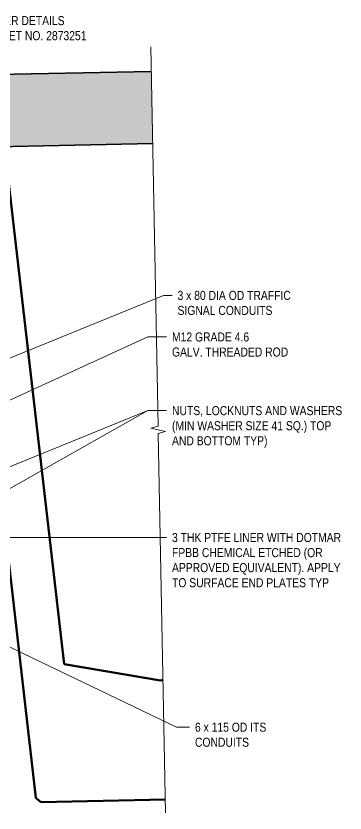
# Model space of a CAD drawing. Header units: metres. Extents: x 0.2 to 14.6, y -2.3 to 5.5.
# Drawn here: x 3.853 to 4.764, y 3.299 to 5.505 of the extents above; entities that cross this region are included whole.
import ezdxf

# ---------------------------------------------------------------- set-up
doc = ezdxf.new("R2010")
doc.units = ezdxf.units.M
for name, color, linetype, lineweight in [('A-DETL', 7, 'Continuous', 13), ('A-DETL-GENF', 7, 'Continuous', 9), ('G-ANNO-TEXT', 7, 'Continuous', 9)]:
    doc.layers.add(name, color=color, linetype=linetype, lineweight=lineweight)
doc.styles.add('Arial Narrow_2', font='ARIALN.TTF', dxfattribs={"height": 0.025})

# ---------------------------------------------------------------- blocks, each defined once
blk = doc.blocks.new('1815 DEEP SUPER-T GIRDER_2D - 1815 DEEP SUPER-T GIRDER_2D-V1-DRG-2873253 - TYPE 2 HANGER _6X100 DIA AND 3X80 DIA_')
at = {"layer": 'A-DETL-GENF', "lineweight": 50}
for p, q in [((-0.99, 0.0602), (-0.4267, 0.0602)), ((-0.99, -0.0168), (-0.99, 0.0602)), ((-0.4267, 0.037), (-0.4267, 0.0602)), ((-0.4267, 0.037), (-0.3993, 0.037)), ((-0.3993, 0.037), (-0.2655, -1.3748)), ((-0.977, -0.0298), (-0.99, -0.0168)), ((-0.977, -0.0298), (-0.6139, -0.0298)), ((-0.5063, -0.1056), (-0.6139, -0.0298)), ((-0.5063, -0.1056), (-0.3512, -1.7429)), ((0, -1.4248), (-0.2655, -1.3748)), ((0, -1.4248), (0.0072, -1.4235)), ((-0.3512, -1.7429), (-0.3381, -1.7548)), ((-0.3381, -1.7548), (0.007, -1.7548))]:
    blk.add_line(p, q, dxfattribs=at)
at = {"layer": 'A-DETL-GENF', "color": 8, "true_color": 0x808080}
for p, q in [((-0.5335, -0.0298), (-0.5135, -0.0298)), ((-0.5135, -0.0298), (-0.5116, -0.0496))]:
    blk.add_line(p, q, dxfattribs=at)
blk = doc.blocks.new('CS_DET_BreakLine_ViewScale - CS_Std BreakLine-7262547-DRG-2873253 - TYPE 2 HANGER _6X100 DIA AND 3X80 DIA_')
at = {"layer": 'A-DETL-GENF'}
for p, q in [((-0.02, 0), (1.03, 0)), ((1.03, 0), (1.035, -0.02)), ((1.035, -0.02), (1.045, 0.02)), ((1.045, 0.02), (1.05, 0)), ((1.05, 0), (2.1, 0))]:
    blk.add_line(p, q, dxfattribs=at)

msp = doc.modelspace()

# ---------------------------------------------------------------- hatches: boundary and pattern name
at = {"layer": 'A-DETL-GENF'}
h = msp.add_hatch(dxfattribs=at)
h.set_pattern_fill('FP_1', color=256, style=0, pattern_type=2)
h.set_pattern_definition([(50, (6.772495, 0), (0.0925501, -0.0080936), [0.00968, -0.10645]), (355, (6.77249, 0), (-0.0178988, 0.0970593), [0.00774, -0.08516]), (100.451, (6.780205, -0.00067), (0.0746521, 0.0889572), [0.00822, -0.09047]), (46.184, (6.7725, 0.02581), (0.137706, -0.0213563), [0.01452, -0.15968]), (96.636, (6.78397, 0.02403), (0.1206032, 0.1256891), [0.01234, -0.1357]), (351.184, (6.7725, 0.02581), (0.1205986, 0.1256918), [0.01161, -0.12774]), (21, (6.785395, 0.01935), (0.0770223, -0.05194804), [0.00968, -0.10645]), (326, (6.78539, 0.01935), (0.0314006, 0.0935675), [0.00774, -0.08516]), (71.451, (6.791815, 0.01503), (0.1084195, 0.0416117), [0.00822, -0.09047]), (37.5, (6.772495, 0), (0.00156777, 0.04294984), [0.00034, -0.08379, 0.00034, -0.08612, -0.08548]), (37.5, (6.772495, 0), (0.00156777, 0.04294984), [-0.17058, 0.00034, -0.08515]), (7.5, (6.772495, 0), (0.0339471, 0.0508964), [0.00034, -0.04895, 0.00034, -0.08186, -0.03258]), (7.5, (6.772495, 0), (0.0339471, 0.0508964), [-0.13148, 0.00034, -0.03225]), (327.5, (6.743725, 0), (0.06888044, -0.00291612), [0.00034, -0.03192, 0.00034, -0.10031, -0.13355]), (327.5, (6.743725, 0), (0.06888044, -0.00291612), [-0.1329, 0.00034, -0.13321]), (317.5, (6.730815, 0), (0.07524634, 0.0129182), [0.00034, -0.0416, 0.00034, -0.0665, -0.09484]), (317.5, (6.730815, 0), (0.07524634, 0.0129182), [-0.10877, 0.00034, -0.0945])])
h.paths.add_polyline_path([(2.1146, 5.1089), (4.2318, 5.1512), (4.228, 5.3512), (2.1106, 5.3088)])

# ---------------------------------------------------------------- linework, layer by layer
at = {"layer": 'A-DETL', "lineweight": 35}
for p, q in [((2.1106, 5.3088), (4.228, 5.3512)), ((2.1146, 5.1089), (4.2318, 5.1512))]:
    msp.add_line(p, q, dxfattribs=at)
at = {"layer": 'G-ANNO-TEXT'}
for p, q in [((3.4116, 4.3847), (4.262, 4.7315)), ((4.262, 4.7315), (4.2854, 4.7315)), ((3.4972, 4.2869), (4.2186, 4.6165)), ((4.2186, 4.6165), (4.2702, 4.6165)), ((3.5005, 4.0085), (4.2186, 4.4127)), ((3.501, 4.1215), (4.2186, 4.4127)), ((4.2186, 4.4127), (4.2702, 4.4127)), ((4.2186, 4.4127), (4.2702, 4.4127)), ((3.8192, 4.0617), (4.2702, 4.0617)), ((3.4454, 3.9461), (4.2975, 3.537)), ((4.2975, 3.537), (4.3337, 3.537))]:
    msp.add_line(p, q, dxfattribs=at)

# ---------------------------------------------------------------- block references
at = {"layer": 'A-DETL-GENF', "rotation": 271.1085357865005}
msp.add_blockref('CS_DET_BreakLine_ViewScale - CS_Std BreakLine-7262547-DRG-2873253 - TYPE 2 HANGER _6X100 DIA AND 3X80 DIA_', (4.227, 5.3995), dxfattribs=at)
at = {"layer": 'A-DETL-GENF', "color": 8, "true_color": 0x808080, "rotation": 1.145792304612802}
msp.add_blockref('1815 DEEP SUPER-T GIRDER_2D - 1815 DEEP SUPER-T GIRDER_2D-V1-DRG-2873253 - TYPE 2 HANGER _6X100 DIA AND 3X80 DIA_', (4.2249, 5.0909), dxfattribs=at)

# ---------------------------------------------------------------- texts
at = {"layer": 'G-ANNO-TEXT', "char_height": 0.025, "attachment_point": 1, "style": 'Arial Narrow_2', "bg_fill": 3, "box_fill_scale": 1, "bg_fill_color": 256, "bg_fill_transparency": 0}
for s, insert in [('FOR HANGER DETAILS ', (3.6698, 5.5041)), ('REFER SHEET NO. 2873251', (3.6698, 5.4625)), ('3 x 80 DIA OD TRAFFIC ', (4.3004, 4.744)), ('SIGNAL CONDUITS', (4.3004, 4.7024))]:
    msp.add_mtext(s, dxfattribs=dict(at, insert=insert))
at = {"layer": 'G-ANNO-TEXT', "char_height": 0.025, "attachment_point": 1, "style": 'Arial Narrow_2', "bg_fill": 3, "box_fill_scale": 1, "bg_fill_color": 256, "bg_fill_true_color": 13158600, "bg_fill_transparency": 0}
for s, insert in [('6 x 115 OD ITS ', (4.3487, 3.5495)), ('CONDUITS', (4.3487, 3.5079))]:
    msp.add_mtext(s, dxfattribs=dict(at, insert=insert))

# ---------------------------------------------------------------- next in the draw order: texts
at = {"layer": 'G-ANNO-TEXT', "char_height": 0.025, "attachment_point": 1, "style": 'Arial Narrow_2', "bg_fill": 3, "box_fill_scale": 1, "bg_fill_color": 256, "bg_fill_transparency": 0}
for s, insert in [('M12 GRADE 4.6', (4.2852, 4.629)), ('GALV. THREADED ROD', (4.2852, 4.5873)), ('NUTS, LOCKNUTS AND WASHERS ', (4.2852, 4.4252)), ('3 THK PTFE LINER WITH DOTMAR ', (4.2852, 4.0742)), ('FPBB CHEMICAL ETCHED (OR ', (4.2852, 4.0325))]:
    msp.add_mtext(s, dxfattribs=dict(at, insert=insert))

# ---------------------------------------------------------------- next in the draw order: texts
for s, insert in [('(MIN WASHER SIZE 41 SQ.) TOP ', (4.2852, 4.3835)), ('APPROVED EQUIVALENT). APPLY ', (4.2852, 3.9909))]:
    msp.add_mtext(s, dxfattribs=dict(at, insert=insert))

# ---------------------------------------------------------------- next in the draw order: texts
for s, insert in [('AND BOTTOM TYP)', (4.2852, 4.3419)), ('TO SURFACE END PLATES TYP', (4.2852, 3.9492))]:
    msp.add_mtext(s, dxfattribs=dict(at, insert=insert))

doc.saveas('drawing.dxf')
